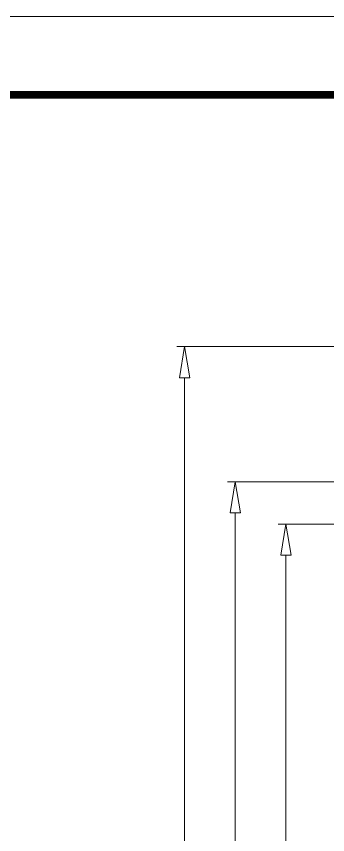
# Model space of a CAD drawing. Header units: millimetres. Extents: x 1204 to 1781, y 423 to 610.
# Drawn here: x 1386.29 to 1404.7, y 561.45 to 609.88 of the extents above; entities that cross this region are included whole.
import ezdxf

# ---------------------------------------------------------------- set-up
doc = ezdxf.new("R2010")
doc.units = ezdxf.units.MM
doc.layers.add('dim', color=82, linetype='Continuous', lineweight=9)
doc.layers.add('from', color=7, linetype='Continuous', lineweight=13)
doc.styles.add('ROMAND', font='romand.shx', dxfattribs={"width": 0.75, "bigfont": 'gbcbig.shx'})
doc.dimstyles.new('YanXiu', dxfattribs={"dimtxt": 2.5, "dimasz": 2.2, "dimexe": 1, "dimexo": 0, "dimgap": 0.66, "dimtad": 0, "dimzin": 1, "dimdsep": 46, "dimtxsty": 'ROMAND', "dimblk": 'CLOSEDBLANK', "dimcen": 0, "dimclrd": 3, "dimclre": 3, "dimclrt": 7, "dimazin": 0, "dimtfac": 1, "dimtofl": 0, "dimtmove": 0, "dimatfit": 3, "dimldrblk": 'CLOSEDBLANK', "dimfxl": 1, "dimlwd": 5, "dimlwe": 5, "dimarcsym": 0})

# ---------------------------------------------------------------- blocks, each defined once
blk = doc.blocks.new('_ClosedBlank')
at = {"color": 0, "linetype": 'ByBlock', "lineweight": -2}
for p, q in [((-1, 0.167), (0, 0)), ((-1, 0.167), (-1, -0.167)), ((0, 0), (-1, -0.167))]:
    blk.add_line(p, q, dxfattribs=at)
blk = doc.blocks.new('*D20')
at = {"layer": 'Defpoints', "color": 0}
for p in [(-2.31, 32), (-29.55, -32), (-2.31, -32)]:
    blk.add_point(p, dxfattribs=at)
at = {"layer": 'dim', "color": 3, "lineweight": 5}
for p, q in [((-2.31, 32), (-30.01, 32)), ((-29.55, 30.16), (-29.55, 3.91)), ((-29.55, -30.16), (-29.55, -3.91)), ((-2.31, -32), (-30.01, -32))]:
    blk.add_line(p, q, dxfattribs=at)
at = {"layer": 'dim', "color": 3, "lineweight": 5, "xscale": 1.84, "yscale": 1.84, "zscale": 1.84}
for p, rotation in [((-29.55, 32), 90), ((-29.55, -32), 270)]:
    blk.add_blockref('_ClosedBlank', p, dxfattribs=dict(at, rotation=rotation))
at = {"layer": 'dim', "color": 7, "insert": (-29.55, 0), "char_height": 2.3, "attachment_point": 5, "rotation": 90, "style": 'ROMAND'}
blk.add_mtext('64.00', dxfattribs=at)
blk = doc.blocks.new('*D21')
at = {"layer": 'Defpoints', "color": 0}
for p in [(-22.759, 34.5), (-32.55, -34.5), (-22.759, -34.5)]:
    blk.add_point(p, dxfattribs=at)
at = {"layer": 'dim', "color": 3, "lineweight": 5}
for p, q in [((-22.759, 34.5), (-33.01, 34.5)), ((-32.55, 32.66), (-32.55, 3.91)), ((-32.55, -32.66), (-32.55, -3.91)), ((-22.759, -34.5), (-33.01, -34.5))]:
    blk.add_line(p, q, dxfattribs=at)
at = {"layer": 'dim', "color": 3, "lineweight": 5, "xscale": 1.84, "yscale": 1.84, "zscale": 1.84}
for p, rotation in [((-32.55, 34.5), 90), ((-32.55, -34.5), 270)]:
    blk.add_blockref('_ClosedBlank', p, dxfattribs=dict(at, rotation=rotation))
at = {"layer": 'dim', "color": 7, "insert": (-32.55, 0), "char_height": 2.3, "attachment_point": 5, "rotation": 90, "style": 'ROMAND'}
blk.add_mtext('69.00', dxfattribs=at)
blk = doc.blocks.new('*D22')
at = {"layer": 'Defpoints', "color": 0}
for p in [(0, 42.5), (-35.55, -42.5), (0, -42.5)]:
    blk.add_point(p, dxfattribs=at)
at = {"layer": 'dim', "color": 3, "lineweight": 5}
for p, q in [((0, 42.5), (-36.01, 42.5)), ((-35.55, 40.66), (-35.55, 3.951)), ((-35.55, -40.66), (-35.55, -3.951)), ((0, -42.5), (-36.01, -42.5))]:
    blk.add_line(p, q, dxfattribs=at)
at = {"layer": 'dim', "color": 3, "lineweight": 5, "xscale": 1.84, "yscale": 1.84, "zscale": 1.84}
for p, rotation in [((-35.55, 42.5), 90), ((-35.55, -42.5), 270)]:
    blk.add_blockref('_ClosedBlank', p, dxfattribs=dict(at, rotation=rotation))
at = {"layer": 'dim', "color": 7, "insert": (-35.55, 0), "char_height": 2.3, "attachment_point": 5, "rotation": 90, "style": 'ROMAND'}
blk.add_mtext('85.00', dxfattribs=at)
blk = doc.blocks.new('u45')
at = {"layer": 'dim'}
for base, p1, p2, picture, middle in [((-35.55, -42.5), (0, 42.5), (0, -42.5), '*D22', (-35.55, 0)), ((-32.55, -34.5), (-22.759, 34.5), (-22.759, -34.5), '*D21', (-32.55, 0)), ((-29.55, -32), (-2.31, 32), (-2.31, -32), '*D20', (-29.55, 0))]:
    dim = blk.add_linear_dim(base=base, p1=p1, p2=p2, angle=90, dimstyle='YanXiu', override={"dimtxt": 2.3, "dimasz": 1.84, "dimexe": 0.45977, "dimgap": 0.45977}, dxfattribs=at)
    dim.commit()
    dim.dimension.update_dxf_attribs({"geometry": picture, "text_midpoint": middle})

msp = doc.modelspace()

# ---------------------------------------------------------------- linework, layer by layer
at = {"layer": 'from'}
msp.add_lwpolyline([(1204.241, 422.618), (1473.721, 422.618), (1473.721, 609.882), (1204.241, 609.882)], close=True, dxfattribs=at)
at = {"layer": 'from', "const_width": 0.464}
msp.add_lwpolyline([(1208.885, 427.262), (1208.885, 605.238), (1469.076, 605.238), (1469.076, 427.262), (1208.885, 427.262)], dxfattribs=at)

# ---------------------------------------------------------------- block references
msp.add_blockref('u45', (1431.791, 547.832))

doc.saveas('drawing.dxf')
